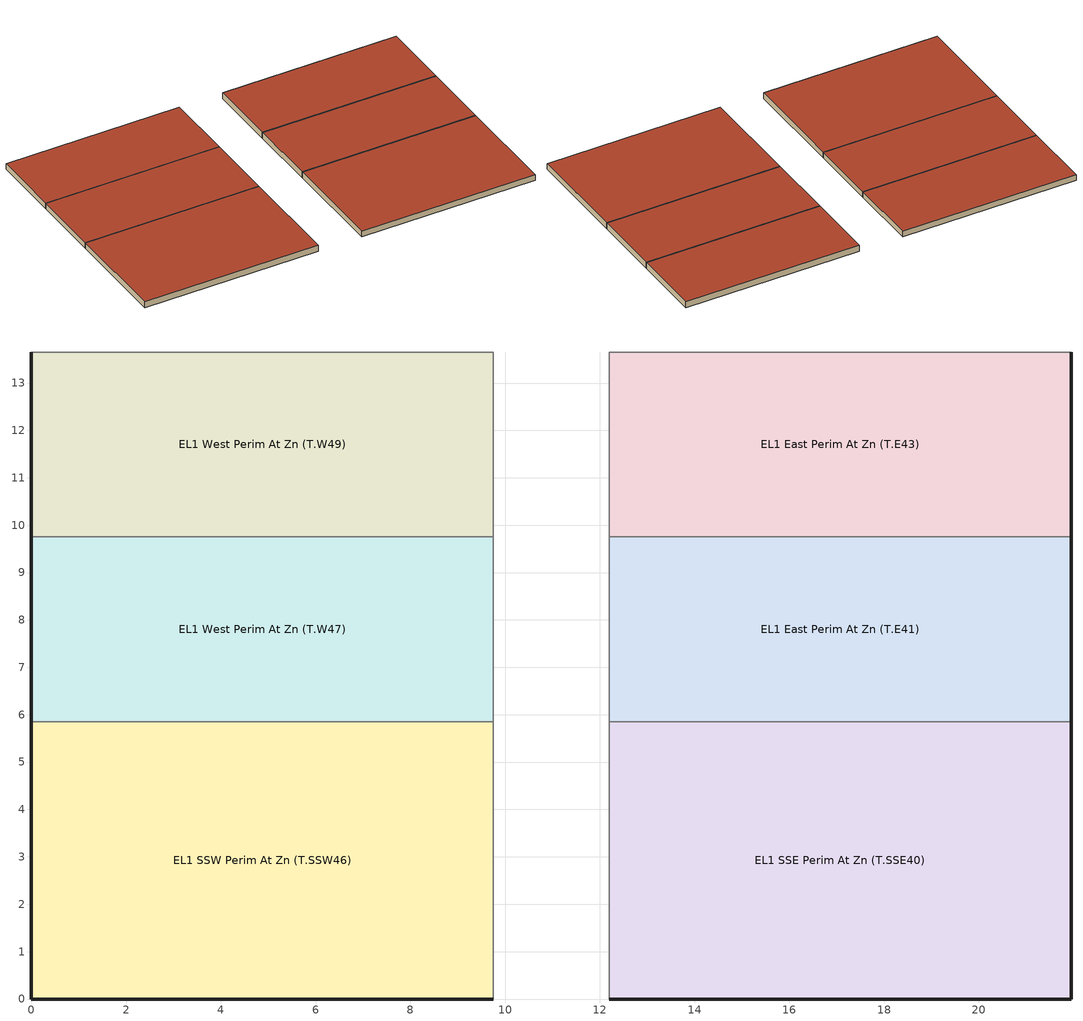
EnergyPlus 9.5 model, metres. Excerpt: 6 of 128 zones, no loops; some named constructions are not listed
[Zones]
EL1 East Perim At Zn (T.E41)
 floor to EL1 East Perim Zn (T.E28) (EL1 AFlr Construction-mirror): 21.95,9.75 21.95,5.85 12.19,5.85 12.19,9.75 z5.46
 wall outside (EL1 EWall Construction): 21.95,5.85 21.95,9.75 z5.46:5.79
 wall to EL1 East Perim At Zn (T.E43) (EL1 IWall Construction): 21.95,9.75 12.19,9.75 z5.46:5.79
 wall to EL1 SSE Perim At Zn (T.SSE40) (EL1 IWall Construction-mirror): 12.19,5.85 21.95,5.85 z5.46:5.79
 wall to EL1 Core At Zn (T.C52) (EL1 IWall Construction): 12.19,9.75 12.19,5.85 z5.46:5.79
 roof outside (EL1 Roof Construction): 12.19,9.75 12.19,5.85 21.95,5.85 21.95,9.75 z5.79
EL1 East Perim At Zn (T.E43)
 floor to EL1 East Perim Zn (T.E30) (EL1 AFlr Construction-mirror): 21.95,13.66 21.95,9.75 12.19,9.75 12.19,13.66 z5.46
 wall outside (EL1 EWall Construction): 21.95,9.75 21.95,13.66 z5.46:5.79
 wall to EL1 East Perim At Zn (T.E42) (EL1 IWall Construction-mirror): 21.95,13.66 12.19,13.66 z5.46:5.79
 wall to EL1 Core At Zn (T.C52) (EL1 IWall Construction): 12.19,13.66 12.19,9.75 z5.46:5.79
 roof outside (EL1 Roof Construction): 12.19,13.66 12.19,9.75 21.95,9.75 21.95,13.66 z5.79
EL1 SSE Perim At Zn (T.SSE40)
 floor to EL1 SSE Perim Zn (T.SSE27) (EL1 AFlr Construction-mirror): 21.95,5.85 21.95,0 12.19,0 12.19,5.85 z5.46
 wall outside (EL1 EWall Construction): 12.19,0 21.95,0 21.95,5.85 z5.46:5.79
 wall to EL1 Core At Zn (T.C52) (EL1 IWall Construction): 12.19,5.85 12.19,0 z5.46:5.79
 roof outside (EL1 Roof Construction): 12.19,5.85 12.19,0 21.95,0 21.95,5.85 z5.79
EL1 SSW Perim At Zn (T.SSW46)
 floor to EL1 SSW Perim Zn (T.SSW33) (EL1 AFlr Construction-mirror): 9.75,5.85 9.75,0 0,0 0,5.85 z5.46
 wall outside (EL1 EWall Construction): 0,5.85 0,0 9.75,0 z5.46:5.79
 wall to EL1 Core At Zn (T.C52) (EL1 IWall Construction): 9.75,0 9.75,5.85 z5.46:5.79
 wall to EL1 West Perim At Zn (T.W47) (EL1 IWall Construction): 9.75,5.85 0,5.85 z5.46:5.79
 roof outside (EL1 Roof Construction): 0,5.85 0,0 9.75,0 9.75,5.85 z5.79
EL1 West Perim At Zn (T.W47)
 floor to EL1 West Perim Zn (T.W34) (EL1 AFlr Construction-mirror): 9.75,9.75 9.75,5.85 0,5.85 0,9.75 z5.46
 wall outside (EL1 EWall Construction): 0,9.75 0,5.85 z5.46:5.79
 wall to EL1 Core At Zn (T.C52) (EL1 IWall Construction): 9.75,5.85 9.75,9.75 z5.46:5.79
 wall to EL1 West Perim At Zn (T.W49) (EL1 IWall Construction): 9.75,9.75 0,9.75 z5.46:5.79
 roof outside (EL1 Roof Construction): 0,9.75 0,5.85 9.75,5.85 9.75,9.75 z5.79
EL1 West Perim At Zn (T.W49)
 floor to EL1 West Perim Zn (T.W36) (EL1 AFlr Construction-mirror): 9.75,13.66 9.75,9.75 0,9.75 0,13.66 z5.46
 wall outside (EL1 EWall Construction): 0,13.66 0,9.75 z5.46:5.79
 wall to EL1 Core At Zn (T.C52) (EL1 IWall Construction): 9.75,9.75 9.75,13.66 z5.46:5.79
 wall to EL1 West Perim At Zn (T.W48) (EL1 IWall Construction-mirror): 9.75,13.66 0,13.66 z5.46:5.79
 roof outside (EL1 Roof Construction): 0,13.66 0,9.75 9.75,9.75 9.75,13.66 z5.79
[EnergyManagementSystem:Program]
DuctLeakageProgramEL1WestPerimZnGW11: Set f_sup = 0.056249999999999994; Set f_ret = 0.050625; Set f_OA = 0.005624999999999991; Set V_OA = f_OA * AH_VFREL1WestPerimZnGW11; Set Vleak_s = f_sup * AH_VFREL1WestPerimZnGW11; Set Vleak_r = f_ret * AH_VFREL1WestPerimZnGW11; Set VEL1WestPerimPlZnGW24ToEL1WestPerimZnGW11 = @Abs (Vleak_s - Vleak_r - V_OA); Set VEL1WestPerimZnGW11ToEL1WestPerimPlZnGW24 = 0; Set h_SA = @HFnTdbW AH_ToutEL1WestPerimZnGW11 AH_WoutEL1WestPerimZnGW11; Set h_AHZone = @HFnTdbW AHZone_TEL1WestPerimZnGW11 AHZone_WEL1WestPerimZnGW11; Set h_RA = @HFnTdbW RA_TEL1WestPerimZnGW11 RA_WEL1WestPerimZnGW11; Set h_fg = @HfgAirFnWTdb AH_WoutEL1WestPerimZnGW11 AH_ToutEL1WestPerimZnGW11; Set Qleak_s = f_sup * AH_MFREL1WestPerimZnGW11 * (h_RA - h_SA); Set Qleak_s_lEL1WestPerimZnGW11 = f_sup * AH_MFREL1WestPerimZnGW11 * h_fg * (RA_WEL1WestPerimZnGW11 - AH_WoutEL1WestPerimZnGW11); Set Qleak_s_sEL1WestPerimZnGW11 = Qleak_s - Qleak_s_lEL1WestPerimZnGW11; Set expTerm = (Fan_RTFEL1WestPerimZnGW11 / ((@Max AH_MFREL1WestPerimZnGW11 0.001) * 1006.0)) * 11.09293886506971; Set expTerm = 0 - expTerm; Set Tsupply = AHZone_TEL1WestPerimZnGW11 + ((AH_ToutEL1WestPerimZnGW11 - AHZone_TEL1WestPerimZnGW11) * (@Exp expTerm)); Set Qduct_sToEL1WestPerimZnGW11 = AH_MFREL1WestPerimZnGW11 * 1006.0 * (Tsupply - AH_ToutEL1WestPerimZnGW11); Set Qduct_sToEL1WestPerimPlZnGW24 = 0 - Qduct_sToEL1WestPerimZnGW11; Set expTerm = (Fan_RTFEL1WestPerimZnGW11 / ((@Max AH_MFREL1WestPerimZnGW11 0.001) * 1006.0)) * 2.738997250634496; Set expTerm = 0 - expTerm; Set Treturn = AHZone_TEL1WestPerimZnGW11 + ((RA_TEL1WestPerimZnGW11 - AHZone_TEL1WestPerimZnGW11) * (@Exp expTerm)); Set Qduct_rToPlenumDXFGEL1G_W11 = AH_MFREL1WestPerimZnGW11 * 1006.0 * (Treturn - RA_TEL1WestPerimZnGW11); Set Qduct_rToEL1WestPerimPlZnGW24 = 0 - Qduct_rToPlenumDXFGEL1G_W11; Set Qleak_r_lDXFGEL1G_W11 = 0; Set Qleak_r_sDXFGEL1G_W11 = f_ret * AH_MFREL1WestPerimZnGW11 * 1006.0 * (AHZone_TEL1WestPerimZnGW11 - RA_TEL1WestPerimZnGW11); Set Qleak = f_sup * AH_MFREL1WestPerimZnGW11 * (h_SA - h_AHZone); Set Qleak_lToEL1WestPerimPlZnGW24 = f_sup * AH_MFREL1WestPerimZnGW11 * h_fg * (AH_WoutEL1WestPerimZnGW11 - AHZone_WEL1WestPerimZnGW11); Set Qleak_sToEL1WestPerimPlZnGW24 = Qleak - Qleak_lToEL1WestPerimPlZnGW24
DuctLeakageProgramEL1WestPerimZnTW37: Set f_sup = 0.056249999999999994; Set f_ret = 0.050625; Set f_OA = 0.005624999999999991; Set V_OA = f_OA * AH_VFREL1WestPerimZnTW37; Set Vleak_s = f_sup * AH_VFREL1WestPerimZnTW37; Set Vleak_r = f_ret * AH_VFREL1WestPerimZnTW37; Set VEL1WestPerimAtZnTW50ToEL1WestPerimZnTW37 = @Abs (Vleak_s - Vleak_r - V_OA); Set VEL1WestPerimZnTW37ToEL1WestPerimAtZnTW50 = 0; Set h_SA = @HFnTdbW AH_ToutEL1WestPerimZnTW37 AH_WoutEL1WestPerimZnTW37; Set h_AHZone = @HFnTdbW AHZone_TEL1WestPerimZnTW37 AHZone_WEL1WestPerimZnTW37; Set h_RA = @HFnTdbW RA_TEL1WestPerimZnTW37 RA_WEL1WestPerimZnTW37; Set h_fg = @HfgAirFnWTdb AH_WoutEL1WestPerimZnTW37 AH_ToutEL1WestPerimZnTW37; Set Qleak_s = f_sup * AH_MFREL1WestPerimZnTW37 * (h_RA - h_SA); Set Qleak_s_lEL1WestPerimZnTW37 = f_sup * AH_MFREL1WestPerimZnTW37 * h_fg * (RA_WEL1WestPerimZnTW37 - AH_WoutEL1WestPerimZnTW37); Set Qleak_s_sEL1WestPerimZnTW37 = Qleak_s - Qleak_s_lEL1WestPerimZnTW37; Set expTerm = (Fan_RTFEL1WestPerimZnTW37 / ((@Max AH_MFREL1WestPerimZnTW37 0.001) * 1006.0)) * 11.09293886506971; Set expTerm = 0 - expTerm; Set Tsupply = AHZone_TEL1WestPerimZnTW37 + ((AH_ToutEL1WestPerimZnTW37 - AHZone_TEL1WestPerimZnTW37) * (@Exp expTerm)); Set Qduct_sToEL1WestPerimZnTW37 = AH_MFREL1WestPerimZnTW37 * 1006.0 * (Tsupply - AH_ToutEL1WestPerimZnTW37); Set Qduct_sToEL1WestPerimAtZnTW50 = 0 - Qduct_sToEL1WestPerimZnTW37; Set expTerm = (Fan_RTFEL1WestPerimZnTW37 / ((@Max AH_MFREL1WestPerimZnTW37 0.001) * 1006.0)) * 2.738997250634496; Set expTerm = 0 - expTerm; Set Treturn = AHZone_TEL1WestPerimZnTW37 + ((RA_TEL1WestPerimZnTW37 - AHZone_TEL1WestPerimZnTW37) * (@Exp expTerm)); Set Qduct_rToPlenumDXFGEL1T_W37 = AH_MFREL1WestPerimZnTW37 * 1006.0 * (Treturn - RA_TEL1WestPerimZnTW37); Set Qduct_rToEL1WestPerimAtZnTW50 = 0 - Qduct_rToPlenumDXFGEL1T_W37; Set Qleak_r_lDXFGEL1T_W37 = 0; Set Qleak_r_sDXFGEL1T_W37 = f_ret * AH_MFREL1WestPerimZnTW37 * 1006.0 * (AHZone_TEL1WestPerimZnTW37 - RA_TEL1WestPerimZnTW37); Set Qleak = f_sup * AH_MFREL1WestPerimZnTW37 * (h_SA - h_AHZone); Set Qleak_lToEL1WestPerimAtZnTW50 = f_sup * AH_MFREL1WestPerimZnTW37 * h_fg * (AH_WoutEL1WestPerimZnTW37 - AHZone_WEL1WestPerimZnTW37); Set Qleak_sToEL1WestPerimAtZnTW50 = Qleak - Qleak_lToEL1WestPerimAtZnTW50
DuctLeakageProgramEL2WSWPerimZnGWSW1: Set f_sup = 0.056249999999999994; Set f_ret = 0.050625; Set f_OA = 0.005624999999999991; Set V_OA = f_OA * AH_VFREL2WSWPerimZnGWSW1; Set Vleak_s = f_sup * AH_VFREL2WSWPerimZnGWSW1; Set Vleak_r = f_ret * AH_VFREL2WSWPerimZnGWSW1; Set VEL2WSWPerimPlZnGWSW14ToEL2WSWPerimZnGWSW1 = @Abs (Vleak_s - Vleak_r - V_OA); Set VEL2WSWPerimZnGWSW1ToEL2WSWPerimPlZnGWSW14 = 0; Set h_SA = @HFnTdbW AH_ToutEL2WSWPerimZnGWSW1 AH_WoutEL2WSWPerimZnGWSW1; Set h_AHZone = @HFnTdbW AHZone_TEL2WSWPerimZnGWSW1 AHZone_WEL2WSWPerimZnGWSW1; Set h_RA = @HFnTdbW RA_TEL2WSWPerimZnGWSW1 RA_WEL2WSWPerimZnGWSW1; Set h_fg = @HfgAirFnWTdb AH_WoutEL2WSWPerimZnGWSW1 AH_ToutEL2WSWPerimZnGWSW1; Set Qleak_s = f_sup * AH_MFREL2WSWPerimZnGWSW1 * (h_RA - h_SA); Set Qleak_s_lEL2WSWPerimZnGWSW1 = f_sup * AH_MFREL2WSWPerimZnGWSW1 * h_fg * (RA_WEL2WSWPerimZnGWSW1 - AH_WoutEL2WSWPerimZnGWSW1); Set Qleak_s_sEL2WSWPerimZnGWSW1 = Qleak_s - Qleak_s_lEL2WSWPerimZnGWSW1; Set expTerm = (Fan_RTFEL2WSWPerimZnGWSW1 / ((@Max AH_MFREL2WSWPerimZnGWSW1 0.001) * 1006.0)) * 11.09293886506971; Set expTerm = 0 - expTerm; Set Tsupply = AHZone_TEL2WSWPerimZnGWSW1 + ((AH_ToutEL2WSWPerimZnGWSW1 - AHZone_TEL2WSWPerimZnGWSW1) * (@Exp expTerm)); Set Qduct_sToEL2WSWPerimZnGWSW1 = AH_MFREL2WSWPerimZnGWSW1 * 1006.0 * (Tsupply - AH_ToutEL2WSWPerimZnGWSW1); Set Qduct_sToEL2WSWPerimPlZnGWSW14 = 0 - Qduct_sToEL2WSWPerimZnGWSW1; Set expTerm = (Fan_RTFEL2WSWPerimZnGWSW1 / ((@Max AH_MFREL2WSWPerimZnGWSW1 0.001) * 1006.0)) * 2.738997250634496; Set expTerm = 0 - expTerm; Set Treturn = AHZone_TEL2WSWPerimZnGWSW1 + ((RA_TEL2WSWPerimZnGWSW1 - AHZone_TEL2WSWPerimZnGWSW1) * (@Exp expTerm)); Set Qduct_rToPlenumDXFGEL2G_WSW1 = AH_MFREL2WSWPerimZnGWSW1 * 1006.0 * (Treturn - RA_TEL2WSWPerimZnGWSW1); Set Qduct_rToEL2WSWPerimPlZnGWSW14 = 0 - Qduct_rToPlenumDXFGEL2G_WSW1; Set Qleak_r_lDXFGEL2G_WSW1 = 0; Set Qleak_r_sDXFGEL2G_WSW1 = f_ret * AH_MFREL2WSWPerimZnGWSW1 * 1006.0 * (AHZone_TEL2WSWPerimZnGWSW1 - RA_TEL2WSWPerimZnGWSW1); Set Qleak = f_sup * AH_MFREL2WSWPerimZnGWSW1 * (h_SA - h_AHZone); Set Qleak_lToEL2WSWPerimPlZnGWSW14 = f_sup * AH_MFREL2WSWPerimZnGWSW1 * h_fg * (AH_WoutEL2WSWPerimZnGWSW1 - AHZone_WEL2WSWPerimZnGWSW1); Set Qleak_sToEL2WSWPerimPlZnGWSW14 = Qleak - Qleak_lToEL2WSWPerimPlZnGWSW14
DuctLeakageProgramEL2WSWPerimZnTWSW27: Set f_sup = 0.056249999999999994; Set f_ret = 0.050625; Set f_OA = 0.005624999999999991; Set V_OA = f_OA * AH_VFREL2WSWPerimZnTWSW27; Set Vleak_s = f_sup * AH_VFREL2WSWPerimZnTWSW27; Set Vleak_r = f_ret * AH_VFREL2WSWPerimZnTWSW27; Set VEL2WSWPerimAtZnTWSW40ToEL2WSWPerimZnTWSW27 = @Abs (Vleak_s - Vleak_r - V_OA); Set VEL2WSWPerimZnTWSW27ToEL2WSWPerimAtZnTWSW40 = 0; Set h_SA = @HFnTdbW AH_ToutEL2WSWPerimZnTWSW27 AH_WoutEL2WSWPerimZnTWSW27; Set h_AHZone = @HFnTdbW AHZone_TEL2WSWPerimZnTWSW27 AHZone_WEL2WSWPerimZnTWSW27; Set h_RA = @HFnTdbW RA_TEL2WSWPerimZnTWSW27 RA_WEL2WSWPerimZnTWSW27; Set h_fg = @HfgAirFnWTdb AH_WoutEL2WSWPerimZnTWSW27 AH_ToutEL2WSWPerimZnTWSW27; Set Qleak_s = f_sup * AH_MFREL2WSWPerimZnTWSW27 * (h_RA - h_SA); Set Qleak_s_lEL2WSWPerimZnTWSW27 = f_sup * AH_MFREL2WSWPerimZnTWSW27 * h_fg * (RA_WEL2WSWPerimZnTWSW27 - AH_WoutEL2WSWPerimZnTWSW27); Set Qleak_s_sEL2WSWPerimZnTWSW27 = Qleak_s - Qleak_s_lEL2WSWPerimZnTWSW27; Set expTerm = (Fan_RTFEL2WSWPerimZnTWSW27 / ((@Max AH_MFREL2WSWPerimZnTWSW27 0.001) * 1006.0)) * 11.09293886506971; Set expTerm = 0 - expTerm; Set Tsupply = AHZone_TEL2WSWPerimZnTWSW27 + ((AH_ToutEL2WSWPerimZnTWSW27 - AHZone_TEL2WSWPerimZnTWSW27) * (@Exp expTerm)); Set Qduct_sToEL2WSWPerimZnTWSW27 = AH_MFREL2WSWPerimZnTWSW27 * 1006.0 * (Tsupply - AH_ToutEL2WSWPerimZnTWSW27); Set Qduct_sToEL2WSWPerimAtZnTWSW40 = 0 - Qduct_sToEL2WSWPerimZnTWSW27; Set expTerm = (Fan_RTFEL2WSWPerimZnTWSW27 / ((@Max AH_MFREL2WSWPerimZnTWSW27 0.001) * 1006.0)) * 2.738997250634496; Set expTerm = 0 - expTerm; Set Treturn = AHZone_TEL2WSWPerimZnTWSW27 + ((RA_TEL2WSWPerimZnTWSW27 - AHZone_TEL2WSWPerimZnTWSW27) * (@Exp expTerm)); Set Qduct_rToPlenumDXFGEL2T_WSW27 = AH_MFREL2WSWPerimZnTWSW27 * 1006.0 * (Treturn - RA_TEL2WSWPerimZnTWSW27); Set Qduct_rToEL2WSWPerimAtZnTWSW40 = 0 - Qduct_rToPlenumDXFGEL2T_WSW27; Set Qleak_r_lDXFGEL2T_WSW27 = 0; Set Qleak_r_sDXFGEL2T_WSW27 = f_ret * AH_MFREL2WSWPerimZnTWSW27 * 1006.0 * (AHZone_TEL2WSWPerimZnTWSW27 - RA_TEL2WSWPerimZnTWSW27); Set Qleak = f_sup * AH_MFREL2WSWPerimZnTWSW27 * (h_SA - h_AHZone); Set Qleak_lToEL2WSWPerimAtZnTWSW40 = f_sup * AH_MFREL2WSWPerimZnTWSW27 * h_fg * (AH_WoutEL2WSWPerimZnTWSW27 - AHZone_WEL2WSWPerimZnTWSW27); Set Qleak_sToEL2WSWPerimAtZnTWSW40 = Qleak - Qleak_lToEL2WSWPerimAtZnTWSW40
DuctLeakageProgramEL2SouthPerimZnGS3: Set f_sup = 0.056249999999999994; Set f_ret = 0.050625; Set f_OA = 0.005624999999999991; Set V_OA = f_OA * AH_VFREL2SouthPerimZnGS3; Set Vleak_s = f_sup * AH_VFREL2SouthPerimZnGS3; Set Vleak_r = f_ret * AH_VFREL2SouthPerimZnGS3; Set VEL2SouthPerimPlZnGS16ToEL2SouthPerimZnGS3 = @Abs (Vleak_s - Vleak_r - V_OA); Set VEL2SouthPerimZnGS3ToEL2SouthPerimPlZnGS16 = 0; Set h_SA = @HFnTdbW AH_ToutEL2SouthPerimZnGS3 AH_WoutEL2SouthPerimZnGS3; Set h_AHZone = @HFnTdbW AHZone_TEL2SouthPerimZnGS3 AHZone_WEL2SouthPerimZnGS3; Set h_RA = @HFnTdbW RA_TEL2SouthPerimZnGS3 RA_WEL2SouthPerimZnGS3; Set h_fg = @HfgAirFnWTdb AH_WoutEL2SouthPerimZnGS3 AH_ToutEL2SouthPerimZnGS3; Set Qleak_s = f_sup * AH_MFREL2SouthPerimZnGS3 * (h_RA - h_SA); Set Qleak_s_lEL2SouthPerimZnGS3 = f_sup * AH_MFREL2SouthPerimZnGS3 * h_fg * (RA_WEL2SouthPerimZnGS3 - AH_WoutEL2SouthPerimZnGS3); Set Qleak_s_sEL2SouthPerimZnGS3 = Qleak_s - Qleak_s_lEL2SouthPerimZnGS3; Set expTerm = (Fan_RTFEL2SouthPerimZnGS3 / ((@Max AH_MFREL2SouthPerimZnGS3 0.001) * 1006.0)) * 11.09293886506971; Set expTerm = 0 - expTerm; Set Tsupply = AHZone_TEL2SouthPerimZnGS3 + ((AH_ToutEL2SouthPerimZnGS3 - AHZone_TEL2SouthPerimZnGS3) * (@Exp expTerm)); Set Qduct_sToEL2SouthPerimZnGS3 = AH_MFREL2SouthPerimZnGS3 * 1006.0 * (Tsupply - AH_ToutEL2SouthPerimZnGS3); Set Qduct_sToEL2SouthPerimPlZnGS16 = 0 - Qduct_sToEL2SouthPerimZnGS3; Set expTerm = (Fan_RTFEL2SouthPerimZnGS3 / ((@Max AH_MFREL2SouthPerimZnGS3 0.001) * 1006.0)) * 2.738997250634496; Set expTerm = 0 - expTerm; Set Treturn = AHZone_TEL2SouthPerimZnGS3 + ((RA_TEL2SouthPerimZnGS3 - AHZone_TEL2SouthPerimZnGS3) * (@Exp expTerm)); Set Qduct_rToPlenumDXFGEL2G_S3 = AH_MFREL2SouthPerimZnGS3 * 1006.0 * (Treturn - RA_TEL2SouthPerimZnGS3); Set Qduct_rToEL2SouthPerimPlZnGS16 = 0 - Qduct_rToPlenumDXFGEL2G_S3; Set Qleak_r_lDXFGEL2G_S3 = 0; Set Qleak_r_sDXFGEL2G_S3 = f_ret * AH_MFREL2SouthPerimZnGS3 * 1006.0 * (AHZone_TEL2SouthPerimZnGS3 - RA_TEL2SouthPerimZnGS3); Set Qleak = f_sup * AH_MFREL2SouthPerimZnGS3 * (h_SA - h_AHZone); Set Qleak_lToEL2SouthPerimPlZnGS16 = f_sup * AH_MFREL2SouthPerimZnGS3 * h_fg * (AH_WoutEL2SouthPerimZnGS3 - AHZone_WEL2SouthPerimZnGS3); Set Qleak_sToEL2SouthPerimPlZnGS16 = Qleak - Qleak_lToEL2SouthPerimPlZnGS16
DuctLeakageProgramEL2SouthPerimZnTS29: Set f_sup = 0.056249999999999994; Set f_ret = 0.050625; Set f_OA = 0.005624999999999991; Set V_OA = f_OA * AH_VFREL2SouthPerimZnTS29; Set Vleak_s = f_sup * AH_VFREL2SouthPerimZnTS29; Set Vleak_r = f_ret * AH_VFREL2SouthPerimZnTS29; Set VEL2SouthPerimAtZnTS42ToEL2SouthPerimZnTS29 = @Abs (Vleak_s - Vleak_r - V_OA); Set VEL2SouthPerimZnTS29ToEL2SouthPerimAtZnTS42 = 0; Set h_SA = @HFnTdbW AH_ToutEL2SouthPerimZnTS29 AH_WoutEL2SouthPerimZnTS29; Set h_AHZone = @HFnTdbW AHZone_TEL2SouthPerimZnTS29 AHZone_WEL2SouthPerimZnTS29; Set h_RA = @HFnTdbW RA_TEL2SouthPerimZnTS29 RA_WEL2SouthPerimZnTS29; Set h_fg = @HfgAirFnWTdb AH_WoutEL2SouthPerimZnTS29 AH_ToutEL2SouthPerimZnTS29; Set Qleak_s = f_sup * AH_MFREL2SouthPerimZnTS29 * (h_RA - h_SA); Set Qleak_s_lEL2SouthPerimZnTS29 = f_sup * AH_MFREL2SouthPerimZnTS29 * h_fg * (RA_WEL2SouthPerimZnTS29 - AH_WoutEL2SouthPerimZnTS29); Set Qleak_s_sEL2SouthPerimZnTS29 = Qleak_s - Qleak_s_lEL2SouthPerimZnTS29; Set expTerm = (Fan_RTFEL2SouthPerimZnTS29 / ((@Max AH_MFREL2SouthPerimZnTS29 0.001) * 1006.0)) * 11.09293886506971; Set expTerm = 0 - expTerm; Set Tsupply = AHZone_TEL2SouthPerimZnTS29 + ((AH_ToutEL2SouthPerimZnTS29 - AHZone_TEL2SouthPerimZnTS29) * (@Exp expTerm)); Set Qduct_sToEL2SouthPerimZnTS29 = AH_MFREL2SouthPerimZnTS29 * 1006.0 * (Tsupply - AH_ToutEL2SouthPerimZnTS29); Set Qduct_sToEL2SouthPerimAtZnTS42 = 0 - Qduct_sToEL2SouthPerimZnTS29; Set expTerm = (Fan_RTFEL2SouthPerimZnTS29 / ((@Max AH_MFREL2SouthPerimZnTS29 0.001) * 1006.0)) * 2.738997250634496; Set expTerm = 0 - expTerm; Set Treturn = AHZone_TEL2SouthPerimZnTS29 + ((RA_TEL2SouthPerimZnTS29 - AHZone_TEL2SouthPerimZnTS29) * (@Exp expTerm)); Set Qduct_rToPlenumDXFGEL2T_S29 = AH_MFREL2SouthPerimZnTS29 * 1006.0 * (Treturn - RA_TEL2SouthPerimZnTS29); Set Qduct_rToEL2SouthPerimAtZnTS42 = 0 - Qduct_rToPlenumDXFGEL2T_S29; Set Qleak_r_lDXFGEL2T_S29 = 0; Set Qleak_r_sDXFGEL2T_S29 = f_ret * AH_MFREL2SouthPerimZnTS29 * 1006.0 * (AHZone_TEL2SouthPerimZnTS29 - RA_TEL2SouthPerimZnTS29); Set Qleak = f_sup * AH_MFREL2SouthPerimZnTS29 * (h_SA - h_AHZone); Set Qleak_lToEL2SouthPerimAtZnTS42 = f_sup * AH_MFREL2SouthPerimZnTS29 * h_fg * (AH_WoutEL2SouthPerimZnTS29 - AHZone_WEL2SouthPerimZnTS29); Set Qleak_sToEL2SouthPerimAtZnTS42 = Qleak - Qleak_lToEL2SouthPerimAtZnTS42
DuctLeakageProgramEL2SouthPerimZnGS5: Set f_sup = 0.056249999999999994; Set f_ret = 0.050625; Set f_OA = 0.005624999999999991; Set V_OA = f_OA * AH_VFREL2SouthPerimZnGS5; Set Vleak_s = f_sup * AH_VFREL2SouthPerimZnGS5; Set Vleak_r = f_ret * AH_VFREL2SouthPerimZnGS5; Set VEL2SouthPerimPlZnGS18ToEL2SouthPerimZnGS5 = @Abs (Vleak_s - Vleak_r - V_OA); Set VEL2SouthPerimZnGS5ToEL2SouthPerimPlZnGS18 = 0; Set h_SA = @HFnTdbW AH_ToutEL2SouthPerimZnGS5 AH_WoutEL2SouthPerimZnGS5; Set h_AHZone = @HFnTdbW AHZone_TEL2SouthPerimZnGS5 AHZone_WEL2SouthPerimZnGS5; Set h_RA = @HFnTdbW RA_TEL2SouthPerimZnGS5 RA_WEL2SouthPerimZnGS5; Set h_fg = @HfgAirFnWTdb AH_WoutEL2SouthPerimZnGS5 AH_ToutEL2SouthPerimZnGS5; Set Qleak_s = f_sup * AH_MFREL2SouthPerimZnGS5 * (h_RA - h_SA); Set Qleak_s_lEL2SouthPerimZnGS5 = f_sup * AH_MFREL2SouthPerimZnGS5 * h_fg * (RA_WEL2SouthPerimZnGS5 - AH_WoutEL2SouthPerimZnGS5); Set Qleak_s_sEL2SouthPerimZnGS5 = Qleak_s - Qleak_s_lEL2SouthPerimZnGS5; Set expTerm = (Fan_RTFEL2SouthPerimZnGS5 / ((@Max AH_MFREL2SouthPerimZnGS5 0.001) * 1006.0)) * 11.09293886506971; Set expTerm = 0 - expTerm; Set Tsupply = AHZone_TEL2SouthPerimZnGS5 + ((AH_ToutEL2SouthPerimZnGS5 - AHZone_TEL2SouthPerimZnGS5) * (@Exp expTerm)); Set Qduct_sToEL2SouthPerimZnGS5 = AH_MFREL2SouthPerimZnGS5 * 1006.0 * (Tsupply - AH_ToutEL2SouthPerimZnGS5); Set Qduct_sToEL2SouthPerimPlZnGS18 = 0 - Qduct_sToEL2SouthPerimZnGS5; Set expTerm = (Fan_RTFEL2SouthPerimZnGS5 / ((@Max AH_MFREL2SouthPerimZnGS5 0.001) * 1006.0)) * 2.738997250634496; Set expTerm = 0 - expTerm; Set Treturn = AHZone_TEL2SouthPerimZnGS5 + ((RA_TEL2SouthPerimZnGS5 - AHZone_TEL2SouthPerimZnGS5) * (@Exp expTerm)); Set Qduct_rToPlenumDXFGEL2G_S5 = AH_MFREL2SouthPerimZnGS5 * 1006.0 * (Treturn - RA_TEL2SouthPerimZnGS5); Set Qduct_rToEL2SouthPerimPlZnGS18 = 0 - Qduct_rToPlenumDXFGEL2G_S5; Set Qleak_r_lDXFGEL2G_S5 = 0; Set Qleak_r_sDXFGEL2G_S5 = f_ret * AH_MFREL2SouthPerimZnGS5 * 1006.0 * (AHZone_TEL2SouthPerimZnGS5 - RA_TEL2SouthPerimZnGS5); Set Qleak = f_sup * AH_MFREL2SouthPerimZnGS5 * (h_SA - h_AHZone); Set Qleak_lToEL2SouthPerimPlZnGS18 = f_sup * AH_MFREL2SouthPerimZnGS5 * h_fg * (AH_WoutEL2SouthPerimZnGS5 - AHZone_WEL2SouthPerimZnGS5); Set Qleak_sToEL2SouthPerimPlZnGS18 = Qleak - Qleak_lToEL2SouthPerimPlZnGS18
DuctLeakageProgramEL2SouthPerimZnTS31: Set f_sup = 0.056249999999999994; Set f_ret = 0.050625; Set f_OA = 0.005624999999999991; Set V_OA = f_OA * AH_VFREL2SouthPerimZnTS31; Set Vleak_s = f_sup * AH_VFREL2SouthPerimZnTS31; Set Vleak_r = f_ret * AH_VFREL2SouthPerimZnTS31; Set VEL2SouthPerimAtZnTS44ToEL2SouthPerimZnTS31 = @Abs (Vleak_s - Vleak_r - V_OA); Set VEL2SouthPerimZnTS31ToEL2SouthPerimAtZnTS44 = 0; Set h_SA = @HFnTdbW AH_ToutEL2SouthPerimZnTS31 AH_WoutEL2SouthPerimZnTS31; Set h_AHZone = @HFnTdbW AHZone_TEL2SouthPerimZnTS31 AHZone_WEL2SouthPerimZnTS31; Set h_RA = @HFnTdbW RA_TEL2SouthPerimZnTS31 RA_WEL2SouthPerimZnTS31; Set h_fg = @HfgAirFnWTdb AH_WoutEL2SouthPerimZnTS31 AH_ToutEL2SouthPerimZnTS31; Set Qleak_s = f_sup * AH_MFREL2SouthPerimZnTS31 * (h_RA - h_SA); Set Qleak_s_lEL2SouthPerimZnTS31 = f_sup * AH_MFREL2SouthPerimZnTS31 * h_fg * (RA_WEL2SouthPerimZnTS31 - AH_WoutEL2SouthPerimZnTS31); Set Qleak_s_sEL2SouthPerimZnTS31 = Qleak_s - Qleak_s_lEL2SouthPerimZnTS31; Set expTerm = (Fan_RTFEL2SouthPerimZnTS31 / ((@Max AH_MFREL2SouthPerimZnTS31 0.001) * 1006.0)) * 11.09293886506971; Set expTerm = 0 - expTerm; Set Tsupply = AHZone_TEL2SouthPerimZnTS31 + ((AH_ToutEL2SouthPerimZnTS31 - AHZone_TEL2SouthPerimZnTS31) * (@Exp expTerm)); Set Qduct_sToEL2SouthPerimZnTS31 = AH_MFREL2SouthPerimZnTS31 * 1006.0 * (Tsupply - AH_ToutEL2SouthPerimZnTS31); Set Qduct_sToEL2SouthPerimAtZnTS44 = 0 - Qduct_sToEL2SouthPerimZnTS31; Set expTerm = (Fan_RTFEL2SouthPerimZnTS31 / ((@Max AH_MFREL2SouthPerimZnTS31 0.001) * 1006.0)) * 2.738997250634496; Set expTerm = 0 - expTerm; Set Treturn = AHZone_TEL2SouthPerimZnTS31 + ((RA_TEL2SouthPerimZnTS31 - AHZone_TEL2SouthPerimZnTS31) * (@Exp expTerm)); Set Qduct_rToPlenumDXFGEL2T_S31 = AH_MFREL2SouthPerimZnTS31 * 1006.0 * (Treturn - RA_TEL2SouthPerimZnTS31); Set Qduct_rToEL2SouthPerimAtZnTS44 = 0 - Qduct_rToPlenumDXFGEL2T_S31; Set Qleak_r_lDXFGEL2T_S31 = 0; Set Qleak_r_sDXFGEL2T_S31 = f_ret * AH_MFREL2SouthPerimZnTS31 * 1006.0 * (AHZone_TEL2SouthPerimZnTS31 - RA_TEL2SouthPerimZnTS31); Set Qleak = f_sup * AH_MFREL2SouthPerimZnTS31 * (h_SA - h_AHZone); Set Qleak_lToEL2SouthPerimAtZnTS44 = f_sup * AH_MFREL2SouthPerimZnTS31 * h_fg * (AH_WoutEL2SouthPerimZnTS31 - AHZone_WEL2SouthPerimZnTS31); Set Qleak_sToEL2SouthPerimAtZnTS44 = Qleak - Qleak_lToEL2SouthPerimAtZnTS44
DuctLeakageProgramEL2NorthPerimZnGN11: Set f_sup = 0.056249999999999994; Set f_ret = 0.050625; Set f_OA = 0.005624999999999991; Set V_OA = f_OA * AH_VFREL2NorthPerimZnGN11; Set Vleak_s = f_sup * AH_VFREL2NorthPerimZnGN11; Set Vleak_r = f_ret * AH_VFREL2NorthPerimZnGN11; Set VEL2NorthPerimPlZnGN24ToEL2NorthPerimZnGN11 = @Abs (Vleak_s - Vleak_r - V_OA); Set VEL2NorthPerimZnGN11ToEL2NorthPerimPlZnGN24 = 0; Set h_SA = @HFnTdbW AH_ToutEL2NorthPerimZnGN11 AH_WoutEL2NorthPerimZnGN11; Set h_AHZone = @HFnTdbW AHZone_TEL2NorthPerimZnGN11 AHZone_WEL2NorthPerimZnGN11; Set h_RA = @HFnTdbW RA_TEL2NorthPerimZnGN11 RA_WEL2NorthPerimZnGN11; Set h_fg = @HfgAirFnWTdb AH_WoutEL2NorthPerimZnGN11 AH_ToutEL2NorthPerimZnGN11; Set Qleak_s = f_sup * AH_MFREL2NorthPerimZnGN11 * (h_RA - h_SA); Set Qleak_s_lEL2NorthPerimZnGN11 = f_sup * AH_MFREL2NorthPerimZnGN11 * h_fg * (RA_WEL2NorthPerimZnGN11 - AH_WoutEL2NorthPerimZnGN11); Set Qleak_s_sEL2NorthPerimZnGN11 = Qleak_s - Qleak_s_lEL2NorthPerimZnGN11; Set expTerm = (Fan_RTFEL2NorthPerimZnGN11 / ((@Max AH_MFREL2NorthPerimZnGN11 0.001) * 1006.0)) * 11.09293886506971; Set expTerm = 0 - expTerm; Set Tsupply = AHZone_TEL2NorthPerimZnGN11 + ((AH_ToutEL2NorthPerimZnGN11 - AHZone_TEL2NorthPerimZnGN11) * (@Exp expTerm)); Set Qduct_sToEL2NorthPerimZnGN11 = AH_MFREL2NorthPerimZnGN11 * 1006.0 * (Tsupply - AH_ToutEL2NorthPerimZnGN11); Set Qduct_sToEL2NorthPerimPlZnGN24 = 0 - Qduct_sToEL2NorthPerimZnGN11; Set expTerm = (Fan_RTFEL2NorthPerimZnGN11 / ((@Max AH_MFREL2NorthPerimZnGN11 0.001) * 1006.0)) * 2.738997250634496; Set expTerm = 0 - expTerm; Set Treturn = AHZone_TEL2NorthPerimZnGN11 + ((RA_TEL2NorthPerimZnGN11 - AHZone_TEL2NorthPerimZnGN11) * (@Exp expTerm)); Set Qduct_rToPlenumDXFGEL2G_N11 = AH_MFREL2NorthPerimZnGN11 * 1006.0 * (Treturn - RA_TEL2NorthPerimZnGN11); Set Qduct_rToEL2NorthPerimPlZnGN24 = 0 - Qduct_rToPlenumDXFGEL2G_N11; Set Qleak_r_lDXFGEL2G_N11 = 0; Set Qleak_r_sDXFGEL2G_N11 = f_ret * AH_MFREL2NorthPerimZnGN11 * 1006.0 * (AHZone_TEL2NorthPerimZnGN11 - RA_TEL2NorthPerimZnGN11); Set Qleak = f_sup * AH_MFREL2NorthPerimZnGN11 * (h_SA - h_AHZone); Set Qleak_lToEL2NorthPerimPlZnGN24 = f_sup * AH_MFREL2NorthPerimZnGN11 * h_fg * (AH_WoutEL2NorthPerimZnGN11 - AHZone_WEL2NorthPerimZnGN11); Set Qleak_sToEL2NorthPerimPlZnGN24 = Qleak - Qleak_lToEL2NorthPerimPlZnGN24
DuctLeakageProgramEL2NorthPerimZnTN37: Set f_sup = 0.056249999999999994; Set f_ret = 0.050625; Set f_OA = 0.005624999999999991; Set V_OA = f_OA * AH_VFREL2NorthPerimZnTN37; Set Vleak_s = f_sup * AH_VFREL2NorthPerimZnTN37; Set Vleak_r = f_ret * AH_VFREL2NorthPerimZnTN37; Set VEL2NorthPerimAtZnTN50ToEL2NorthPerimZnTN37 = @Abs (Vleak_s - Vleak_r - V_OA); Set VEL2NorthPerimZnTN37ToEL2NorthPerimAtZnTN50 = 0; Set h_SA = @HFnTdbW AH_ToutEL2NorthPerimZnTN37 AH_WoutEL2NorthPerimZnTN37; Set h_AHZone = @HFnTdbW AHZone_TEL2NorthPerimZnTN37 AHZone_WEL2NorthPerimZnTN37; Set h_RA = @HFnTdbW RA_TEL2NorthPerimZnTN37 RA_WEL2NorthPerimZnTN37; Set h_fg = @HfgAirFnWTdb AH_WoutEL2NorthPerimZnTN37 AH_ToutEL2NorthPerimZnTN37; Set Qleak_s = f_sup * AH_MFREL2NorthPerimZnTN37 * (h_RA - h_SA); Set Qleak_s_lEL2NorthPerimZnTN37 = f_sup * AH_MFREL2NorthPerimZnTN37 * h_fg * (RA_WEL2NorthPerimZnTN37 - AH_WoutEL2NorthPerimZnTN37); Set Qleak_s_sEL2NorthPerimZnTN37 = Qleak_s - Qleak_s_lEL2NorthPerimZnTN37; Set expTerm = (Fan_RTFEL2NorthPerimZnTN37 / ((@Max AH_MFREL2NorthPerimZnTN37 0.001) * 1006.0)) * 11.09293886506971; Set expTerm = 0 - expTerm; Set Tsupply = AHZone_TEL2NorthPerimZnTN37 + ((AH_ToutEL2NorthPerimZnTN37 - AHZone_TEL2NorthPerimZnTN37) * (@Exp expTerm)); Set Qduct_sToEL2NorthPerimZnTN37 = AH_MFREL2NorthPerimZnTN37 * 1006.0 * (Tsupply - AH_ToutEL2NorthPerimZnTN37); Set Qduct_sToEL2NorthPerimAtZnTN50 = 0 - Qduct_sToEL2NorthPerimZnTN37; Set expTerm = (Fan_RTFEL2NorthPerimZnTN37 / ((@Max AH_MFREL2NorthPerimZnTN37 0.001) * 1006.0)) * 2.738997250634496; Set expTerm = 0 - expTerm; Set Treturn = AHZone_TEL2NorthPerimZnTN37 + ((RA_TEL2NorthPerimZnTN37 - AHZone_TEL2NorthPerimZnTN37) * (@Exp expTerm)); Set Qduct_rToPlenumDXFGEL2T_N37 = AH_MFREL2NorthPerimZnTN37 * 1006.0 * (Treturn - RA_TEL2NorthPerimZnTN37); Set Qduct_rToEL2NorthPerimAtZnTN50 = 0 - Qduct_rToPlenumDXFGEL2T_N37; Set Qleak_r_lDXFGEL2T_N37 = 0; Set Qleak_r_sDXFGEL2T_N37 = f_ret * AH_MFREL2NorthPerimZnTN37 * 1006.0 * (AHZone_TEL2NorthPerimZnTN37 - RA_TEL2NorthPerimZnTN37); Set Qleak = f_sup * AH_MFREL2NorthPerimZnTN37 * (h_SA - h_AHZone); Set Qleak_lToEL2NorthPerimAtZnTN50 = f_sup * AH_MFREL2NorthPerimZnTN37 * h_fg * (AH_WoutEL2NorthPerimZnTN37 - AHZone_WEL2NorthPerimZnTN37); Set Qleak_sToEL2NorthPerimAtZnTN50 = Qleak - Qleak_lToEL2NorthPerimAtZnTN50
DuctLeakageProgramEL2NorthPerimZnGN9: Set f_sup = 0.056249999999999994; Set f_ret = 0.050625; Set f_OA = 0.005624999999999991; Set V_OA = f_OA * AH_VFREL2NorthPerimZnGN9; Set Vleak_s = f_sup * AH_VFREL2NorthPerimZnGN9; Set Vleak_r = f_ret * AH_VFREL2NorthPerimZnGN9; Set VEL2NorthPerimPlZnGN22ToEL2NorthPerimZnGN9 = @Abs (Vleak_s - Vleak_r - V_OA); Set VEL2NorthPerimZnGN9ToEL2NorthPerimPlZnGN22 = 0; Set h_SA = @HFnTdbW AH_ToutEL2NorthPerimZnGN9 AH_WoutEL2NorthPerimZnGN9; Set h_AHZone = @HFnTdbW AHZone_TEL2NorthPerimZnGN9 AHZone_WEL2NorthPerimZnGN9; Set h_RA = @HFnTdbW RA_TEL2NorthPerimZnGN9 RA_WEL2NorthPerimZnGN9; Set h_fg = @HfgAirFnWTdb AH_WoutEL2NorthPerimZnGN9 AH_ToutEL2NorthPerimZnGN9; Set Qleak_s = f_sup * AH_MFREL2NorthPerimZnGN9 * (h_RA - h_SA); Set Qleak_s_lEL2NorthPerimZnGN9 = f_sup * AH_MFREL2NorthPerimZnGN9 * h_fg * (RA_WEL2NorthPerimZnGN9 - AH_WoutEL2NorthPerimZnGN9); Set Qleak_s_sEL2NorthPerimZnGN9 = Qleak_s - Qleak_s_lEL2NorthPerimZnGN9; Set expTerm = (Fan_RTFEL2NorthPerimZnGN9 / ((@Max AH_MFREL2NorthPerimZnGN9 0.001) * 1006.0)) * 11.09293886506971; Set expTerm = 0 - expTerm; Set Tsupply = AHZone_TEL2NorthPerimZnGN9 + ((AH_ToutEL2NorthPerimZnGN9 - AHZone_TEL2NorthPerimZnGN9) * (@Exp expTerm)); Set Qduct_sToEL2NorthPerimZnGN9 = AH_MFREL2NorthPerimZnGN9 * 1006.0 * (Tsupply - AH_ToutEL2NorthPerimZnGN9); Set Qduct_sToEL2NorthPerimPlZnGN22 = 0 - Qduct_sToEL2NorthPerimZnGN9; Set expTerm = (Fan_RTFEL2NorthPerimZnGN9 / ((@Max AH_MFREL2NorthPerimZnGN9 0.001) * 1006.0)) * 2.738997250634496; Set expTerm = 0 - expTerm; Set Treturn = AHZone_TEL2NorthPerimZnGN9 + ((RA_TEL2NorthPerimZnGN9 - AHZone_TEL2NorthPerimZnGN9) * (@Exp expTerm)); Set Qduct_rToPlenumDXFGEL2G_N9 = AH_MFREL2NorthPerimZnGN9 * 1006.0 * (Treturn - RA_TEL2NorthPerimZnGN9); Set Qduct_rToEL2NorthPerimPlZnGN22 = 0 - Qduct_rToPlenumDXFGEL2G_N9; Set Qleak_r_lDXFGEL2G_N9 = 0; Set Qleak_r_sDXFGEL2G_N9 = f_ret * AH_MFREL2NorthPerimZnGN9 * 1006.0 * (AHZone_TEL2NorthPerimZnGN9 - RA_TEL2NorthPerimZnGN9); Set Qleak = f_sup * AH_MFREL2NorthPerimZnGN9 * (h_SA - h_AHZone); Set Qleak_lToEL2NorthPerimPlZnGN22 = f_sup * AH_MFREL2NorthPerimZnGN9 * h_fg * (AH_WoutEL2NorthPerimZnGN9 - AHZone_WEL2NorthPerimZnGN9); Set Qleak_sToEL2NorthPerimPlZnGN22 = Qleak - Qleak_lToEL2NorthPerimPlZnGN22
DuctLeakageProgramEL2NorthPerimZnTN35: Set f_sup = 0.056249999999999994; Set f_ret = 0.050625; Set f_OA = 0.005624999999999991; Set V_OA = f_OA * AH_VFREL2NorthPerimZnTN35; Set Vleak_s = f_sup * AH_VFREL2NorthPerimZnTN35; Set Vleak_r = f_ret * AH_VFREL2NorthPerimZnTN35; Set VEL2NorthPerimAtZnTN48ToEL2NorthPerimZnTN35 = @Abs (Vleak_s - Vleak_r - V_OA); Set VEL2NorthPerimZnTN35ToEL2NorthPerimAtZnTN48 = 0; Set h_SA = @HFnTdbW AH_ToutEL2NorthPerimZnTN35 AH_WoutEL2NorthPerimZnTN35; Set h_AHZone = @HFnTdbW AHZone_TEL2NorthPerimZnTN35 AHZone_WEL2NorthPerimZnTN35; Set h_RA = @HFnTdbW RA_TEL2NorthPerimZnTN35 RA_WEL2NorthPerimZnTN35; Set h_fg = @HfgAirFnWTdb AH_WoutEL2NorthPerimZnTN35 AH_ToutEL2NorthPerimZnTN35; Set Qleak_s = f_sup * AH_MFREL2NorthPerimZnTN35 * (h_RA - h_SA); Set Qleak_s_lEL2NorthPerimZnTN35 = f_sup * AH_MFREL2NorthPerimZnTN35 * h_fg * (RA_WEL2NorthPerimZnTN35 - AH_WoutEL2NorthPerimZnTN35); Set Qleak_s_sEL2NorthPerimZnTN35 = Qleak_s - Qleak_s_lEL2NorthPerimZnTN35; Set expTerm = (Fan_RTFEL2NorthPerimZnTN35 / ((@Max AH_MFREL2NorthPerimZnTN35 0.001) * 1006.0)) * 11.09293886506971; Set expTerm = 0 - expTerm; Set Tsupply = AHZone_TEL2NorthPerimZnTN35 + ((AH_ToutEL2NorthPerimZnTN35 - AHZone_TEL2NorthPerimZnTN35) * (@Exp expTerm)); Set Qduct_sToEL2NorthPerimZnTN35 = AH_MFREL2NorthPerimZnTN35 * 1006.0 * (Tsupply - AH_ToutEL2NorthPerimZnTN35); Set Qduct_sToEL2NorthPerimAtZnTN48 = 0 - Qduct_sToEL2NorthPerimZnTN35; Set expTerm = (Fan_RTFEL2NorthPerimZnTN35 / ((@Max AH_MFREL2NorthPerimZnTN35 0.001) * 1006.0)) * 2.738997250634496; Set expTerm = 0 - expTerm; Set Treturn = AHZone_TEL2NorthPerimZnTN35 + ((RA_TEL2NorthPerimZnTN35 - AHZone_TEL2NorthPerimZnTN35) * (@Exp expTerm)); Set Qduct_rToPlenumDXFGEL2T_N35 = AH_MFREL2NorthPerimZnTN35 * 1006.0 * (Treturn - RA_TEL2NorthPerimZnTN35); Set Qduct_rToEL2NorthPerimAtZnTN48 = 0 - Qduct_rToPlenumDXFGEL2T_N35; Set Qleak_r_lDXFGEL2T_N35 = 0; Set Qleak_r_sDXFGEL2T_N35 = f_ret * AH_MFREL2NorthPerimZnTN35 * 1006.0 * (AHZone_TEL2NorthPerimZnTN35 - RA_TEL2NorthPerimZnTN35); Set Qleak = f_sup * AH_MFREL2NorthPerimZnTN35 * (h_SA - h_AHZone); Set Qleak_lToEL2NorthPerimAtZnTN48 = f_sup * AH_MFREL2NorthPerimZnTN35 * h_fg * (AH_WoutEL2NorthPerimZnTN35 - AHZone_WEL2NorthPerimZnTN35); Set Qleak_sToEL2NorthPerimAtZnTN48 = Qleak - Qleak_lToEL2NorthPerimAtZnTN48
DuctLeakageProgramEL2WNWPerimZnGWNW7: Set f_sup = 0.056249999999999994; Set f_ret = 0.050625; Set f_OA = 0.005624999999999991; Set V_OA = f_OA * AH_VFREL2WNWPerimZnGWNW7; Set Vleak_s = f_sup * AH_VFREL2WNWPerimZnGWNW7; Set Vleak_r = f_ret * AH_VFREL2WNWPerimZnGWNW7; Set VEL2WNWPerimPlZnGWNW20ToEL2WNWPerimZnGWNW7 = @Abs (Vleak_s - Vleak_r - V_OA); Set VEL2WNWPerimZnGWNW7ToEL2WNWPerimPlZnGWNW20 = 0; Set h_SA = @HFnTdbW AH_ToutEL2WNWPerimZnGWNW7 AH_WoutEL2WNWPerimZnGWNW7; Set h_AHZone = @HFnTdbW AHZone_TEL2WNWPerimZnGWNW7 AHZone_WEL2WNWPerimZnGWNW7; Set h_RA = @HFnTdbW RA_TEL2WNWPerimZnGWNW7 RA_WEL2WNWPerimZnGWNW7; Set h_fg = @HfgAirFnWTdb AH_WoutEL2WNWPerimZnGWNW7 AH_ToutEL2WNWPerimZnGWNW7; Set Qleak_s = f_sup * AH_MFREL2WNWPerimZnGWNW7 * (h_RA - h_SA); Set Qleak_s_lEL2WNWPerimZnGWNW7 = f_sup * AH_MFREL2WNWPerimZnGWNW7 * h_fg * (RA_WEL2WNWPerimZnGWNW7 - AH_WoutEL2WNWPerimZnGWNW7); Set Qleak_s_sEL2WNWPerimZnGWNW7 = Qleak_s - Qleak_s_lEL2WNWPerimZnGWNW7; Set expTerm = (Fan_RTFEL2WNWPerimZnGWNW7 / ((@Max AH_MFREL2WNWPerimZnGWNW7 0.001) * 1006.0)) * 11.09293886506971; Set expTerm = 0 - expTerm; Set Tsupply = AHZone_TEL2WNWPerimZnGWNW7 + ((AH_ToutEL2WNWPerimZnGWNW7 - AHZone_TEL2WNWPerimZnGWNW7) * (@Exp expTerm)); Set Qduct_sToEL2WNWPerimZnGWNW7 = AH_MFREL2WNWPerimZnGWNW7 * 1006.0 * (Tsupply - AH_ToutEL2WNWPerimZnGWNW7); Set Qduct_sToEL2WNWPerimPlZnGWNW20 = 0 - Qduct_sToEL2WNWPerimZnGWNW7; Set expTerm = (Fan_RTFEL2WNWPerimZnGWNW7 / ((@Max AH_MFREL2WNWPerimZnGWNW7 0.001) * 1006.0)) * 2.738997250634496; Set expTerm = 0 - expTerm; Set Treturn = AHZone_TEL2WNWPerimZnGWNW7 + ((RA_TEL2WNWPerimZnGWNW7 - AHZone_TEL2WNWPerimZnGWNW7) * (@Exp expTerm)); Set Qduct_rToPlenumDXFGEL2G_WNW7 = AH_MFREL2WNWPerimZnGWNW7 * 1006.0 * (Treturn - RA_TEL2WNWPerimZnGWNW7); Set Qduct_rToEL2WNWPerimPlZnGWNW20 = 0 - Qduct_rToPlenumDXFGEL2G_WNW7; Set Qleak_r_lDXFGEL2G_WNW7 = 0; Set Qleak_r_sDXFGEL2G_WNW7 = f_ret * AH_MFREL2WNWPerimZnGWNW7 * 1006.0 * (AHZone_TEL2WNWPerimZnGWNW7 - RA_TEL2WNWPerimZnGWNW7); Set Qleak = f_sup * AH_MFREL2WNWPerimZnGWNW7 * (h_SA - h_AHZone); Set Qleak_lToEL2WNWPerimPlZnGWNW20 = f_sup * AH_MFREL2WNWPerimZnGWNW7 * h_fg * (AH_WoutEL2WNWPerimZnGWNW7 - AHZone_WEL2WNWPerimZnGWNW7); Set Qleak_sToEL2WNWPerimPlZnGWNW20 = Qleak - Qleak_lToEL2WNWPerimPlZnGWNW20
DuctLeakageProgramEL2WNWPerimZnTWNW33: Set f_sup = 0.056249999999999994; Set f_ret = 0.050625; Set f_OA = 0.005624999999999991; Set V_OA = f_OA * AH_VFREL2WNWPerimZnTWNW33; Set Vleak_s = f_sup * AH_VFREL2WNWPerimZnTWNW33; Set Vleak_r = f_ret * AH_VFREL2WNWPerimZnTWNW33; Set VEL2WNWPerimAtZnTWNW46ToEL2WNWPerimZnTWNW33 = @Abs (Vleak_s - Vleak_r - V_OA); Set VEL2WNWPerimZnTWNW33ToEL2WNWPerimAtZnTWNW46 = 0; Set h_SA = @HFnTdbW AH_ToutEL2WNWPerimZnTWNW33 AH_WoutEL2WNWPerimZnTWNW33; Set h_AHZone = @HFnTdbW AHZone_TEL2WNWPerimZnTWNW33 AHZone_WEL2WNWPerimZnTWNW33; Set h_RA = @HFnTdbW RA_TEL2WNWPerimZnTWNW33 RA_WEL2WNWPerimZnTWNW33; Set h_fg = @HfgAirFnWTdb AH_WoutEL2WNWPerimZnTWNW33 AH_ToutEL2WNWPerimZnTWNW33; Set Qleak_s = f_sup * AH_MFREL2WNWPerimZnTWNW33 * (h_RA - h_SA); Set Qleak_s_lEL2WNWPerimZnTWNW33 = f_sup * AH_MFREL2WNWPerimZnTWNW33 * h_fg * (RA_WEL2WNWPerimZnTWNW33 - AH_WoutEL2WNWPerimZnTWNW33); Set Qleak_s_sEL2WNWPerimZnTWNW33 = Qleak_s - Qleak_s_lEL2WNWPerimZnTWNW33; Set expTerm = (Fan_RTFEL2WNWPerimZnTWNW33 / ((@Max AH_MFREL2WNWPerimZnTWNW33 0.001) * 1006.0)) * 11.09293886506971; Set expTerm = 0 - expTerm; Set Tsupply = AHZone_TEL2WNWPerimZnTWNW33 + ((AH_ToutEL2WNWPerimZnTWNW33 - AHZone_TEL2WNWPerimZnTWNW33) * (@Exp expTerm)); Set Qduct_sToEL2WNWPerimZnTWNW33 = AH_MFREL2WNWPerimZnTWNW33 * 1006.0 * (Tsupply - AH_ToutEL2WNWPerimZnTWNW33); Set Qduct_sToEL2WNWPerimAtZnTWNW46 = 0 - Qduct_sToEL2WNWPerimZnTWNW33; Set expTerm = (Fan_RTFEL2WNWPerimZnTWNW33 / ((@Max AH_MFREL2WNWPerimZnTWNW33 0.001) * 1006.0)) * 2.738997250634496; Set expTerm = 0 - expTerm; Set Treturn = AHZone_TEL2WNWPerimZnTWNW33 + ((RA_TEL2WNWPerimZnTWNW33 - AHZone_TEL2WNWPerimZnTWNW33) * (@Exp expTerm)); Set Qduct_rToPlenumDXFGEL2T_WNW33 = AH_MFREL2WNWPerimZnTWNW33 * 1006.0 * (Treturn - RA_TEL2WNWPerimZnTWNW33); Set Qduct_rToEL2WNWPerimAtZnTWNW46 = 0 - Qduct_rToPlenumDXFGEL2T_WNW33; Set Qleak_r_lDXFGEL2T_WNW33 = 0; Set Qleak_r_sDXFGEL2T_WNW33 = f_ret * AH_MFREL2WNWPerimZnTWNW33 * 1006.0 * (AHZone_TEL2WNWPerimZnTWNW33 - RA_TEL2WNWPerimZnTWNW33); Set Qleak = f_sup * AH_MFREL2WNWPerimZnTWNW33 * (h_SA - h_AHZone); Set Qleak_lToEL2WNWPerimAtZnTWNW46 = f_sup * AH_MFREL2WNWPerimZnTWNW33 * h_fg * (AH_WoutEL2WNWPerimZnTWNW33 - AHZone_WEL2WNWPerimZnTWNW33); Set Qleak_sToEL2WNWPerimAtZnTWNW46 = Qleak - Qleak_lToEL2WNWPerimAtZnTWNW46
[AvailabilityManager:ScheduledOn]
DH Boiler avail mngr: Schedule=DHSupplySetpoint
[AvailabilityManager:NightCycle] Applicability Schedule=HVACTemplate-Always 1; Fan Schedule=always_avail; Control Type=StayOff; Thermostat Tolerance {deltaC}=0.2; Cycling Run Time Control Type=FixedRunTime; Cycling Run Time {s}=3600
DXFG EL1 G_SSE1 Availability; DXFG EL1 T_SSE27 Availability; DXFG EL2 G_WSW1 Availability; DXFG EL2 T_WSW27 Availability; DXFG EL1 G_E3 Availability; DXFG EL1 T_E29 Availability; DXFG EL2 G_S3 Availability; DXFG EL2 T_S29 Availability; DXFG EL1 G_E5 Availability; DXFG EL1 T_E31 Availability; DXFG EL2 G_S5 Availability; DXFG EL2 T_S31 Availability; DXFG EL1 G_SSW7 Availability; DXFG EL1 T_SSW33 Availability; DXFG EL2 G_WNW7 Availability; DXFG EL2 T_WNW33 Availability; DXFG EL1 G_W9 Availability; DXFG EL1 T_W35 Availability; DXFG EL2 G_N9 Availability; DXFG EL2 T_N35 Availability; DXFG EL1 G_W11 Availability; DXFG EL1 T_W37 Availability; DXFG EL2 G_N11 Availability; DXFG EL2 T_N37 Availability
[SetpointManager:OutdoorAirReset]
Hot Water Loop Setpoint Manager: Control Variable=Temperature; Setpoint at Outdoor Low Temperature {C}=93.3333; Outdoor Low Temperature {C}=-17.7778; Setpoint at Outdoor High Temperature {C}=40; Outdoor High Temperature {C}=21.1111; Setpoint Node or NodeList=Hot Water Loop Setpoint Node List
[Schedule:Compact]
always_avail; HVACTemplate-Always 1: Through: 12/31, For: AllDays, Until: 24:00, 1
[Schedule:Constant]
DHSupplySetpoint: Hourly Value=57
